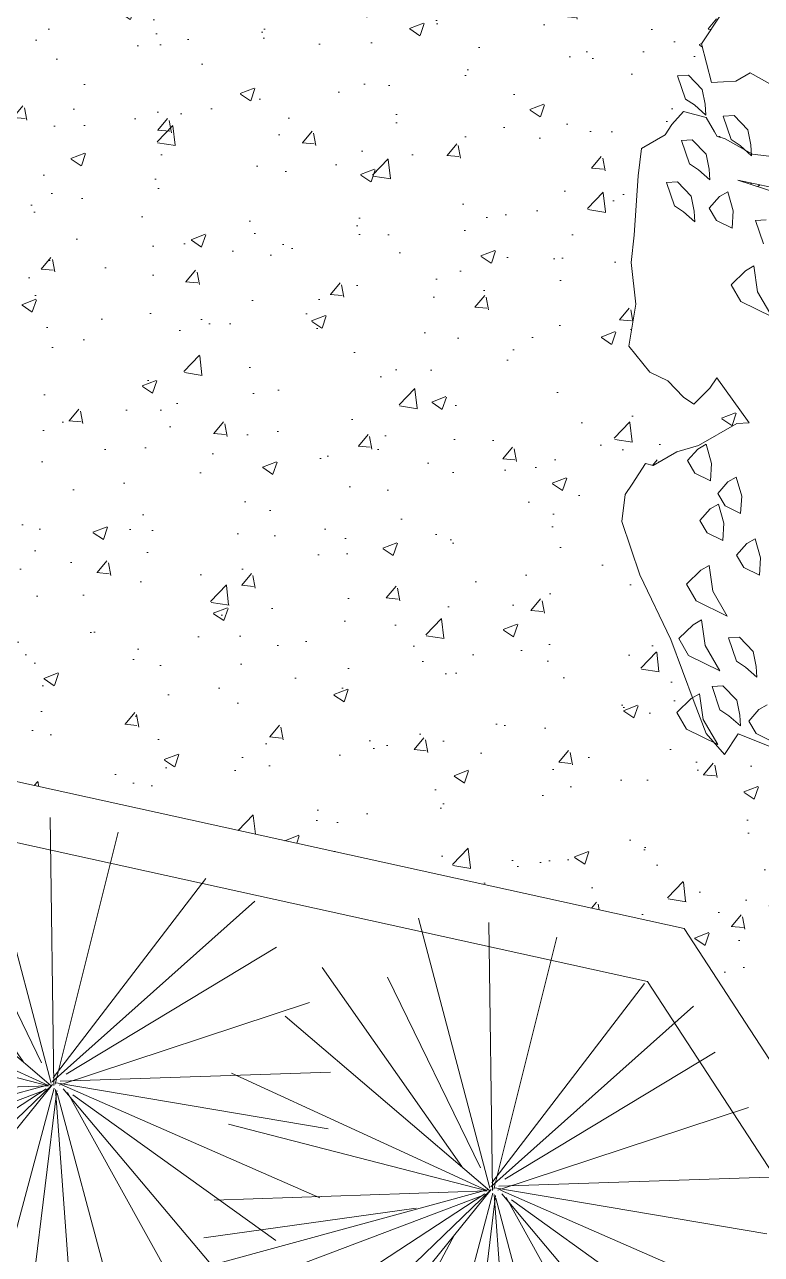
# Model space of a CAD drawing. Header units: metres. Extents: x 12093 to 20303, y 514 to 1412.
# Drawn here: x 19801.873 to 19803.73, y 681.302 to 684.401 of the extents above; entities that cross this region are included whole.
import ezdxf

# ---------------------------------------------------------------- set-up
doc = ezdxf.new("R2010")
doc.units = ezdxf.units.M
doc.layers.get('0').update_dxf_attribs({"lineweight": 13})
for name, color, linetype, lineweight in [('AMBI-GRASS', 104, 'Continuous', 20), ('ARBOLES', 52, 'Continuous', 13), ('grass', 64, 'Continuous', 13), ('MANZANAS-ORIGINALES', 147, 'Continuous', 9)]:
    doc.layers.add(name, color=color, linetype=linetype, lineweight=lineweight)
pattern_1 = [(50, (19136.99335, 73.14804), (0.36436934, -0.03187817), [0.0381, -0.4191]), (355, (19136.99335, 73.14804), (-0.07048565, 0.38211329), [0.03048, -0.33528]), (100.451, (19137.0237, 73.1454), (0.293885, 0.35023338), [0.03238, -0.35618]), (46.1842, (19136.99335, 73.24964), (0.54215808, -0.08408466), [0.05715, -0.62865]), (96.6356, (19137.03853, 73.24264), (0.47480847, 0.4948511), [0.04857, -0.53427]), (351.184, (19136.99335, 73.24964), (0.4748092, 0.49485024), [0.04572, -0.50292]), (21, (19137.04415, 73.22424), (0.30322976, -0.20453104), [0.0381, -0.4191]), (326, (19137.04415, 73.22424), (0.12360406, 0.36837593), [0.03048, -0.33528]), (71.4514, (19137.06942, 73.2072), (0.42683298, 0.16384572), [0.03238, -0.35618]), (37.5, (19136.99335, 73.14804), (0.006177207, 0.169110078), [0, -0.331216, 0, -0.34036, 0, -0.33655]), (7.5, (19136.99335, 73.14804), (0.133639325, 0.20036115), [0, -0.194056, 0, -0.323596, 0, -0.12827]), (327.5, (19136.88007, 73.14804), (0.27118119, -0.011457488), [0, -0.127, 0, -0.39624, 0, -0.52578]), (317.5, (19136.82927, 73.14804), (0.29625836, 0.05085298), [0, -0.1651, 0, -0.263144, 0, -0.37338])]

# ---------------------------------------------------------------- blocks, each defined once
blk = doc.blocks.new('ghgfghgh')
at = {"layer": 'ARBOLES', "lineweight": 20}
for p, q in [((20000.3963, 664.232), (20000.5879, 664.1919)), ((20000.6033, 664.1653), (20000.3963, 664.232)), ((20000.4157, 664.2257), (20000.4185, 664.2274)), ((20000.4273, 664.222), (20000.4317, 664.2246))]:
    blk.add_line(p, q, dxfattribs=at)
at = {"layer": 'grass'}
for p, q in [((20000.3386, 664.4488), (20000.3709, 664.4977)), ((20000.3541, 664.3871), (20000.3386, 664.4488)), ((20000.3003, 664.3982), (20000.3175, 664.3992)), ((20000.3129, 664.3611), (20000.3003, 664.3982)), ((20000.3175, 664.3992), (20000.3395, 664.3765)), ((20000.3736, 664.3882), (20000.3541, 664.3871)), ((20000.3931, 664.3894), (20000.3736, 664.3882)), ((20000.4158, 664.4025), (20000.3931, 664.3894)), ((20000.4603, 664.3778), (20000.4158, 664.4025)), ((20000.3395, 664.3765), (20000.3444, 664.3527)), ((20000.3272, 664.3517), (20000.3129, 664.3611)), ((20000.3454, 664.3356), (20000.3272, 664.3517)), ((20000.3444, 664.3527), (20000.3454, 664.3356)), ((20000.2915, 664.3207), (20000.3099, 664.3414)), ((20000.3099, 664.3414), (20000.3457, 664.3318)), ((20000.3457, 664.3318), (20000.3588, 664.3091)), ((20000.373, 664.3338), (20000.3901, 664.3348)), ((20000.3856, 664.2967), (20000.373, 664.3338)), ((20000.3901, 664.3348), (20000.4121, 664.3121)), ((20000.2808, 664.3044), (20000.2915, 664.3207)), ((20000.3588, 664.3091), (20000.3631, 664.3015)), ((20000.4121, 664.3121), (20000.417, 664.2883)), ((20000.2429, 664.2826), (20000.2808, 664.3044)), ((20000.3065, 664.2954), (20000.3237, 664.2964)), ((20000.3191, 664.2583), (20000.3065, 664.2954)), ((20000.3237, 664.2964), (20000.3457, 664.2737)), ((20000.3631, 664.3015), (20000.3751, 664.2983)), ((20000.3751, 664.2983), (20000.4196, 664.2736)), ((20000.3999, 664.2872), (20000.3856, 664.2967)), ((20000.418, 664.2711), (20000.3999, 664.2872)), ((20000.417, 664.2883), (20000.418, 664.2711)), ((20000.2377, 664.2392), (20000.2429, 664.2826)), ((20000.3457, 664.2737), (20000.3505, 664.2499)), ((20000.4196, 664.2736), (20000.4629, 664.2684)), ((20000.3334, 664.2489), (20000.3191, 664.2583)), ((20000.3516, 664.2327), (20000.3334, 664.2489)), ((20000.3505, 664.2499), (20000.3516, 664.2327)), ((20000.2316, 664.1449), (20000.2377, 664.2392)), ((20000.283, 664.2286), (20000.3001, 664.2297)), ((20000.2956, 664.1915), (20000.283, 664.2286)), ((20000.3001, 664.2297), (20000.3222, 664.2069)), ((20000.4041, 664.2295), (20000.4052, 664.2301)), ((20000.3802, 664.2138), (20000.3669, 664.2061)), ((20000.3889, 664.1834), (20000.3802, 664.2138)), ((20000.3099, 664.1821), (20000.2956, 664.1915)), ((20000.3222, 664.2069), (20000.327, 664.1831)), ((20000.3669, 664.2061), (20000.3508, 664.188)), ((20000.328, 664.166), (20000.3099, 664.1821)), ((20000.327, 664.1831), (20000.328, 664.166)), ((20000.3508, 664.188), (20000.3623, 664.168)), ((20000.3871, 664.1558), (20000.3889, 664.1834)), ((20000.3623, 664.168), (20000.3871, 664.1558)), ((20000.4242, 664.1683), (20000.4414, 664.1693)), ((20000.4368, 664.1312), (20000.4242, 664.1683)), ((20000.2264, 664.1015), (20000.2316, 664.1449)), ((20000.2343, 664.0355), (20000.2264, 664.1015)), ((20000.4217, 664.0959), (20000.4084, 664.0882)), ((20000.4276, 664.055), (20000.4217, 664.0959)), ((20000.4084, 664.0882), (20000.3856, 664.0662)), ((20000.3856, 664.0662), (20000.401, 664.0396)), ((20000.4506, 664.0151), (20000.4276, 664.055)), ((20000.2227, 663.9683), (20000.2343, 664.0355)), ((20000.401, 664.0396), (20000.4506, 664.0151)), ((20000.2564, 663.9272), (20000.2227, 663.9683)), ((20000.2847, 663.9133), (20000.2564, 663.9272)), ((20000.3627, 663.918), (20000.3519, 663.9017)), ((20000.4139, 663.8467), (20000.3627, 663.918)), ((20000.3097, 663.8874), (20000.2847, 663.9133)), ((20000.3519, 663.9017), (20000.326, 663.8766)), ((20000.326, 663.8766), (20000.3097, 663.8874)), ((20000.3339, 663.8106), (20000.3944, 663.8455)), ((20000.3944, 663.8455), (20000.4139, 663.8467)), ((20000.2614, 663.7788), (20000.2993, 663.8007)), ((20000.2993, 663.8007), (20000.3339, 663.8106)), ((20000.3325, 663.8051), (20000.3164, 663.7869)), ((20000.3458, 663.8128), (20000.3325, 663.8051)), ((20000.3545, 663.7823), (20000.3458, 663.8128)), ((20000.228, 663.7494), (20000.2495, 663.782)), ((20000.2495, 663.782), (20000.2614, 663.7788)), ((20000.3164, 663.7869), (20000.3279, 663.767)), ((20000.3527, 663.7547), (20000.3545, 663.7823)), ((20000.3279, 663.767), (20000.3527, 663.7547)), ((20000.3937, 663.7606), (20000.3804, 663.7529)), ((20000.4024, 663.7302), (20000.3937, 663.7606)), ((20000.2172, 663.7331), (20000.228, 663.7494)), ((20000.3804, 663.7529), (20000.3643, 663.7347)), ((20000.212, 663.6898), (20000.2172, 663.7331)), ((20000.3643, 663.7347), (20000.3758, 663.7148)), ((20000.4006, 663.7025), (20000.4024, 663.7302)), ((20000.352, 663.7099), (20000.3359, 663.6918)), ((20000.3653, 663.7176), (20000.352, 663.7099)), ((20000.374, 663.6872), (20000.3653, 663.7176)), ((20000.3758, 663.7148), (20000.4006, 663.7025)), ((20000.2405, 663.6054), (20000.212, 663.6898)), ((20000.3359, 663.6918), (20000.3474, 663.6718)), ((20000.3722, 663.6596), (20000.374, 663.6872)), ((20000.3474, 663.6718), (20000.3722, 663.6596)), ((20000.4236, 663.6626), (20000.4103, 663.655)), ((20000.4323, 663.6322), (20000.4236, 663.6626)), ((20000.4103, 663.655), (20000.3942, 663.6368)), ((20000.3942, 663.6368), (20000.4057, 663.6168)), ((20000.4305, 663.6046), (20000.4323, 663.6322)), ((20000.2898, 663.5027), (20000.2405, 663.6054)), ((20000.3372, 663.6127), (20000.3144, 663.5907)), ((20000.3505, 663.6204), (20000.3372, 663.6127)), ((20000.3564, 663.5795), (20000.3505, 663.6204)), ((20000.4057, 663.6168), (20000.4305, 663.6046)), ((20000.3144, 663.5907), (20000.3298, 663.5641)), ((20000.3794, 663.5396), (20000.3564, 663.5795)), ((20000.3298, 663.5641), (20000.3794, 663.5396)), ((20000.3252, 663.526), (20000.3024, 663.504)), ((20000.3385, 663.5337), (20000.3252, 663.526)), ((20000.3444, 663.4928), (20000.3385, 663.5337)), ((20000.3815, 663.5053), (20000.3986, 663.5063)), ((20000.3986, 663.5063), (20000.4206, 663.4836)), ((20000.327, 663.4031), (20000.2898, 663.5027)), ((20000.3024, 663.504), (20000.3178, 663.4774)), ((20000.3674, 663.4529), (20000.3444, 663.4928)), ((20000.394, 663.4682), (20000.3815, 663.5053)), ((20000.3178, 663.4774), (20000.3674, 663.4529)), ((20000.4083, 663.4588), (20000.394, 663.4682)), ((20000.4206, 663.4836), (20000.4255, 663.4598)), ((20000.4265, 663.4427), (20000.4083, 663.4588)), ((20000.4255, 663.4598), (20000.4265, 663.4427)), ((20000.3551, 663.4281), (20000.3723, 663.4291)), ((20000.3677, 663.391), (20000.3551, 663.4281)), ((20000.3723, 663.4291), (20000.3943, 663.4063)), ((20000.3219, 663.4089), (20000.2991, 663.3869)), ((20000.3352, 663.4165), (20000.3219, 663.4089)), ((20000.3411, 663.3756), (20000.3352, 663.4165)), ((20000.3457, 663.3534), (20000.327, 663.4031)), ((20000.382, 663.3815), (20000.3677, 663.391)), ((20000.3943, 663.4063), (20000.3992, 663.3825)), ((20000.4296, 663.3913), (20000.4135, 663.3731)), ((20000.4429, 663.3989), (20000.4296, 663.3913)), ((20000.2991, 663.3869), (20000.3145, 663.3603)), ((20000.3641, 663.3357), (20000.3411, 663.3756)), ((20000.4002, 663.3654), (20000.382, 663.3815)), ((20000.3992, 663.3825), (20000.4002, 663.3654)), ((20000.4135, 663.3731), (20000.425, 663.3531)), ((20000.3145, 663.3603), (20000.3641, 663.3357)), ((20000.3751, 663.3199), (20000.3457, 663.3534)), ((20000.3966, 663.3525), (20000.3751, 663.3199)), ((20000.4487, 663.3322), (20000.3966, 663.3525)), ((20000.425, 663.3531), (20000.4498, 663.3409))]:
    blk.add_line(p, q, dxfattribs=at)
blk = doc.blocks.new('Arbust11')
for p, q in [((0.0378, 0.4871), (-0.0937, 0.9403)), ((0.0408, 0.4825), (0.0377, 0.9348)), ((0.0408, 0.5449), (0.1405, 0.941)), ((-0.1618, 0.888), (0.0377, 0.4856)), ((0.0439, 0.4856), (0.3088, 0.8724)), ((0.0595, 0.5199), (0.1997, 0.8474)), ((0.0377, 0.4856), (-0.274, 0.8225)), ((-0.0621, 0.5573), (-0.3332, 0.7944)), ((0.0439, 0.4794), (0.3805, 0.7788)), ((-0.3488, 0.7476), (0.0408, 0.4856)), ((0.0283, 0.4856), (-0.3738, 0.7039)), ((0.047, 0.4794), (0.4366, 0.6759)), ((0.0314, 0.4856), (-0.4049, 0.6104)), ((-0.433, 0.5262), (0.0439, 0.4825)), ((0.0533, 0.4887), (0.474, 0.5137)), ((0.0439, 0.4825), (-0.4267, 0.4669)), ((-0.0527, 0.4794), (-0.4267, 0.3952)), ((0.0408, 0.4762), (-0.3893, 0.2673)), ((0.047, 0.4856), (0.499, 0.4263)), ((0.0501, 0.4794), (0.2901, 0.0832)), ((0.0564, 0.4762), (0.3649, 0.1425)), ((0.072, 0.4762), (0.4647, 0.3484)), ((0.0408, 0.47), (-0.3364, 0.2174)), ((0.0408, 0.4731), (-0.274, 0.1581)), ((0.0377, 0.4669), (-0.2117, 0.0988)), ((0.0501, 0.4544), (-0.1088, 0.0209)), ((0.0501, 0.4638), (-0.0215, 0.0146)), ((0.0501, 0.4731), (0.4304, 0.2454)), ((0.0533, 0.47), (0.1935, 0.0177)), ((0.0533, 0.4451), (0.0907, 0.0271))]:
    blk.add_line(p, q)

msp = doc.modelspace()

# ---------------------------------------------------------------- hatches: boundary and pattern name
at = {"layer": 'grass'}
h = msp.add_hatch(dxfattribs=at)
h.set_pattern_fill('AR-CONC', color=256, scale=0.002, style=0)
h.set_pattern_definition(pattern_1)
h.paths.add_polyline_path([(19802.5936, 684.6402), (19800.7124, 685.0541, 0.003013), (19800.6658, 685.0088, -0.233215), (19798.6411, 684.2396), (19798.5472, 683.2207), (19801.9489, 682.4723)])
h = msp.add_hatch(dxfattribs=at)
h.set_pattern_fill('AR-CONC', color=256, scale=0.002, style=0)
h.set_pattern_definition(pattern_1)
h.paths.add_polyline_path([(19803.5042, 684.1491), (19803.5332, 684.1819), (19803.59, 684.1667), (19803.6108, 684.1307), (19803.6177, 684.1187), (19803.6366, 684.1136), (19803.689, 684.0846), (19803.676, 684.0961), (19803.6533, 684.1111), (19803.6334, 684.1699), (19803.6606, 684.1715), (19803.6955, 684.1354), (19803.7032, 684.0977), (19803.7045, 684.076), (19803.7073, 684.0744), (19803.776, 684.0661), (19803.7915, 684.0751), (19803.7786, 684.1132), (19803.8058, 684.1148), (19803.8256, 684.0943), (19803.876, 684.1102), (19803.8602, 684.118), (19803.8358, 684.1602), (19803.8379, 684.1623), (19803.7914, 684.1653), (19803.792, 684.1631), (19803.7892, 684.1192), (19803.7498, 684.1387), (19803.7316, 684.1703), (19803.7571, 684.1992), (19803.7761, 684.2101), (19803.7718, 684.2397), (19803.7012, 684.2789), (19803.6652, 684.2581), (19803.6343, 684.2563), (19803.6034, 684.2544), (19803.5789, 684.3522), (19803.6199, 684.4143), (19802.5936, 684.6402), (19802.3011, 683.6567), (19803.557, 683.446), (19803.533, 683.4619), (19803.4933, 683.503), (19803.4485, 683.5251), (19803.395, 683.5902), (19803.4134, 683.6968), (19803.4009, 683.8016), (19803.4092, 683.8703), (19803.4188, 684.0199), (19803.4271, 684.0887), (19803.4871, 684.1233)])
h.paths.add_polyline_path([(19803.5182, 684.2721), (19803.5453, 684.2737), (19803.5802, 684.2376), (19803.588, 684.1999), (19803.5896, 684.1727), (19803.5608, 684.1983), (19803.5381, 684.2133)], flags=16)
h = msp.add_hatch(dxfattribs=at)
h.set_pattern_fill('AR-CONC', color=256, scale=0.002, style=0)
h.set_pattern_definition(pattern_1)
h.paths.add_polyline_path([(19803.4233, 683.0146), (19803.378, 683.1485), (19803.3863, 683.2172), (19803.4034, 683.2431), (19803.4375, 683.2948), (19803.4565, 683.2897), (19803.5164, 683.3244), (19803.5714, 683.3401), (19803.6673, 683.3955), (19803.6983, 683.3973), (19803.6778, 683.4258), (19803.5597, 683.4456), (19803.5589, 683.4448), (19803.557, 683.446), (19802.3011, 683.6567), (19801.9489, 682.4723), (19803.1332, 682.2117), (19803.5236, 682.7924), (19803.5014, 682.8517)])
h = msp.add_hatch(dxfattribs=at)
h.set_pattern_fill('AR-CONC', color=256, scale=0.002, style=0)
h.set_pattern_definition(pattern_1)
h.paths.add_polyline_path([(19804.1329, 682.2565), (19804.1308, 682.2766), (19804.1131, 682.2675), (19804.1304, 682.281), (19804.1186, 682.3922), (19804.0997, 682.425), (19803.9946, 682.424), (19804.0934, 682.4358), (19804.0909, 682.4402), (19804.0464, 682.4942), (19804.0335, 682.5027), (19804.0318, 682.5078), (19803.9289, 682.5546), (19803.9049, 682.5408), (19803.8587, 682.4821), (19803.7535, 682.5813), (19803.6708, 682.6136), (19803.6367, 682.5619), (19803.6111, 682.591), (19803.5406, 682.6259), (19803.5163, 682.6681), (19803.5523, 682.703), (19803.5562, 682.7052), (19803.5236, 682.7924), (19803.1332, 682.2117), (19803.5345, 682.1234), (19803.8758, 681.6001), (19804.1676, 681.8243), (19804.1451, 681.8476), (19804.1395, 681.9404), (19804.1446, 681.9593), (19804.2064, 681.963), (19804.2512, 681.9409), (19804.2771, 681.9238), (19804.2749, 681.9385), (19804.2625, 681.96), (19804.2705, 681.9691), (19804.2604, 682.0397), (19804.2576, 682.0416), (19804.2377, 682.1004), (19804.2515, 682.1012), (19804.2451, 682.1453), (19804.2174, 682.1933)])
h.paths.add_polyline_path([(19803.8275, 682.2994), (19803.8531, 682.3282), (19803.8742, 682.3404), (19803.888, 682.2921), (19803.8851, 682.2483), (19803.8458, 682.2678)], flags=16)
h.paths.add_polyline_path([(19803.9139, 682.2228), (19803.9395, 682.2516), (19803.9606, 682.2638), (19803.9744, 682.2155), (19803.9716, 682.1717), (19803.9322, 682.1912)], flags=16)
h.paths.add_polyline_path([(19803.836, 682.4309), (19803.8161, 682.4897), (19803.8433, 682.4913), (19803.8782, 682.4552), (19803.8859, 682.4175), (19803.8875, 682.3903), (19803.8587, 682.4159)], flags=16)
h.paths.add_polyline_path([(19803.9601, 682.3619), (19803.9403, 682.4208), (19803.9674, 682.4224), (19804.0023, 682.3863), (19804.0101, 682.3486), (19804.0117, 682.3214), (19803.9829, 682.3469)], flags=16)
h.paths.add_polyline_path([(19803.9325, 682.4585), (19803.9143, 682.4901), (19803.9398, 682.5189), (19803.9609, 682.5311), (19803.9747, 682.4828), (19803.9719, 682.439)], flags=16)
h.paths.add_polyline_path([(19803.9765, 682.0902), (19804.002, 682.119), (19804.0231, 682.1311), (19804.0369, 682.0829), (19804.0341, 682.0391), (19803.9947, 682.0585)], flags=16)
h.paths.add_polyline_path([(19804.0194, 682.2837), (19804.0449, 682.3125), (19804.066, 682.3247), (19804.0798, 682.2764), (19804.077, 682.2326), (19804.0377, 682.252)], flags=16)
h.paths.add_polyline_path([(19804.0592, 682.166), (19804.0847, 682.1949), (19804.1058, 682.207), (19804.1196, 682.1588), (19804.1168, 682.1149), (19804.0775, 682.1344)], flags=16)

# ---------------------------------------------------------------- linework, layer by layer
at = {"layer": 'MANZANAS-ORIGINALES'}
for p, q in [((19803.5345, 682.1234), (19712.657, 702.1187)), ((19803.4423, 681.9901), (19712.6246, 701.9716)), ((19803.5345, 682.1234), (19805.2499, 679.493)), ((19803.4423, 681.9901), (19805.1243, 679.4111))]:
    msp.add_line(p, q, dxfattribs=at)

# ---------------------------------------------------------------- block references
at = {"layer": 'AMBI-GRASS', "ltscale": 0.05, "xscale": 1.499999999998325, "yscale": 1.499999999998325, "zscale": 1.499999999998325, "rotation": 49.16166176348414}
for p in [(19802.4474, 681.2078), (19803.5529, 680.9432), (19804.2263, 679.9651)]:
    msp.add_blockref('Arbust11', p, dxfattribs=at)
at = {"layer": 'Defpoints', "lineweight": 20, "xscale": 1.586003757394792, "yscale": 1.586003757394792, "zscale": 1.586003757394792}
msp.add_blockref('ghgfghgh', (-11917.0333, -369.466), dxfattribs=at)

doc.saveas('drawing.dxf')
